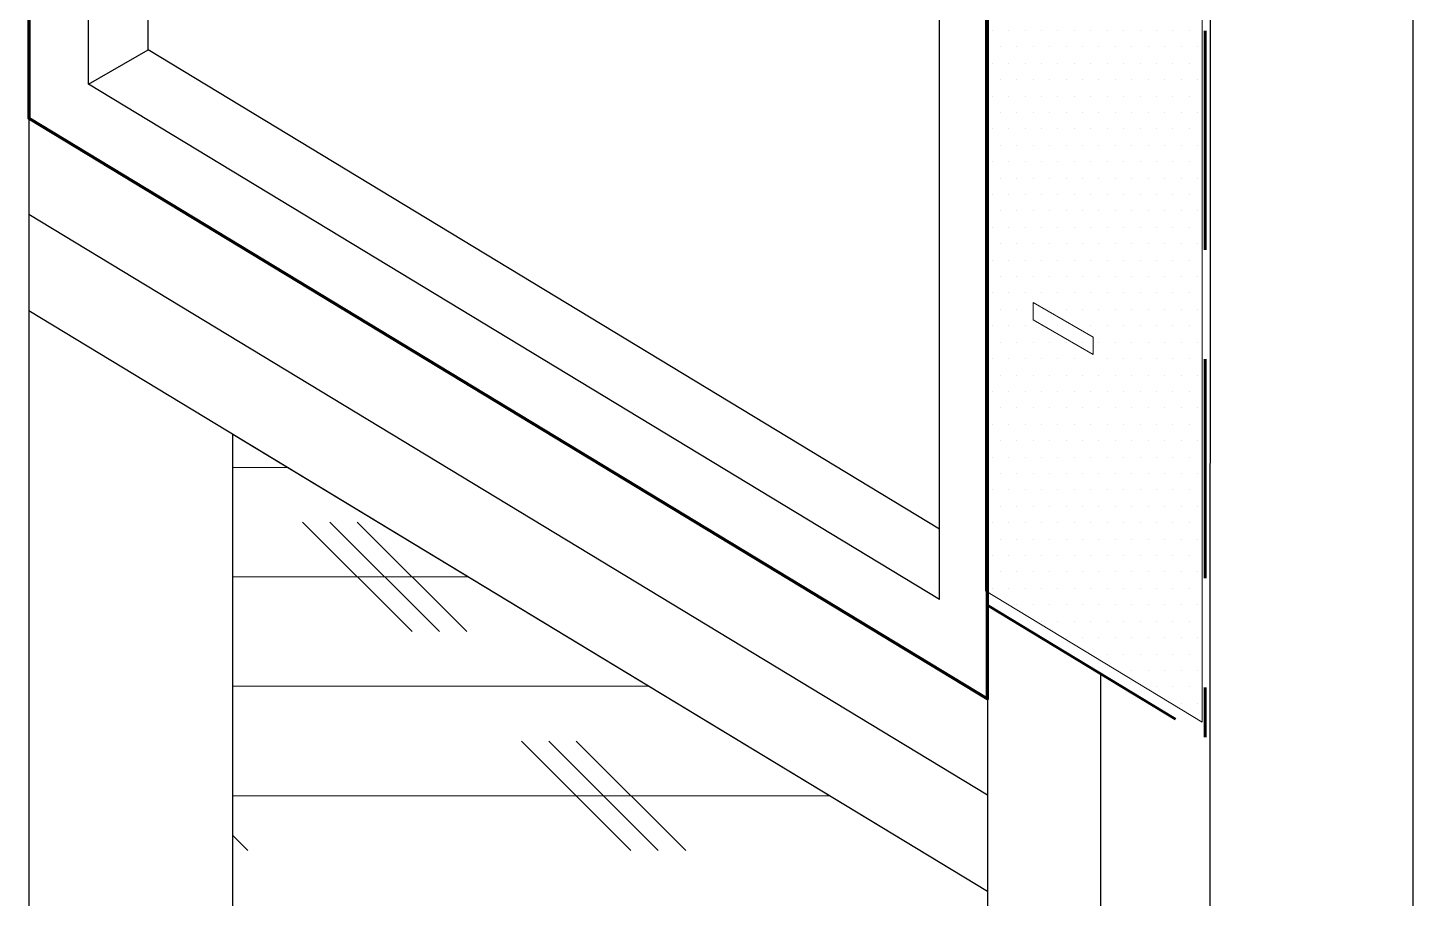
# Model space of a CAD drawing. Header units: inches. Extents: x -20.7 to 76.3, y -55.2 to 19.1.
# Drawn here: x 47.157 to 48.739, y -38.606 to -37.611 of the extents above; entities that cross this region are included whole.
import ezdxf

# ---------------------------------------------------------------- set-up
doc = ezdxf.new("R2010")
doc.units = ezdxf.units.IN
doc.header["$MEASUREMENT"] = 0
doc.linetypes.add('AI-Linetype-81', pattern=[0.375113, 0.250075, -0.125038])
doc.linetypes.add('AI-Linetype-82', pattern=[0.375113, 0.250075, -0.125038])
for name, color, linetype, lineweight in [('.ATI-HATCH', 7, 'Continuous', 0), ('G-ANNO-TTLB', 7, 'Continuous', 0), ('TYVEK', 7, 'Continuous', 0)]:
    doc.layers.add(name, color=color, linetype=linetype, lineweight=lineweight)

# ---------------------------------------------------------------- blocks, each defined once
blk = doc.blocks.new('Block_678')
at = {"layer": '.ATI-HATCH'}
blk.add_open_spline([(48.2528, -38.5977), (48.2528, -38.5977), (47.391, -38.0755), (47.391, -38.0755), (47.391, -38.0755), (47.391, -39.4621), (47.391, -39.4621), (47.391, -39.4621), (48.2528, -39.9563), (48.2528, -39.9563), (48.2528, -39.9563), (48.2528, -38.5977), (48.2528, -38.5977)], degree=3, knots=[0, 0, 0, 0, 1, 1, 1, 2, 2, 2, 3, 3, 3, 4, 4, 4, 4], dxfattribs=at)
at = {"layer": '.ATI-HATCH', "color": 8, "lineweight": 0, "true_color": 0x808080}
for points in [[(47.391, -38.1132), (47.391, -38.1132), (47.4532, -38.1132), (47.4532, -38.1132)], [(47.5955, -38.3007), (47.5955, -38.3007), (47.4705, -38.1757), (47.4705, -38.1757)], [(47.6268, -38.3007), (47.6268, -38.3007), (47.5017, -38.1757), (47.5017, -38.1757)], [(47.658, -38.3007), (47.658, -38.3007), (47.533, -38.1757), (47.533, -38.1757)], [(47.391, -38.2382), (47.391, -38.2382), (47.6596, -38.2382), (47.6596, -38.2382)], [(47.391, -38.3632), (47.391, -38.3632), (47.8659, -38.3632), (47.8659, -38.3632)], [(47.8456, -38.5508), (47.8456, -38.5508), (47.7205, -38.4258), (47.7205, -38.4258)], [(47.8768, -38.5508), (47.8768, -38.5508), (47.7518, -38.4258), (47.7518, -38.4258)], [(47.9081, -38.5508), (47.9081, -38.5508), (47.7831, -38.4258), (47.7831, -38.4258)], [(47.391, -38.4883), (47.391, -38.4883), (48.0722, -38.4883), (48.0722, -38.4883)], [(47.4079, -38.5508), (47.4079, -38.5508), (47.391, -38.5339), (47.391, -38.5339)]]:
    blk.add_open_spline(points, degree=3, dxfattribs=at)
blk = doc.blocks.new('Block_679')
at = {"layer": '.ATI-HATCH'}
blk.add_open_spline([(48.2505, -38.2543), (48.2505, -38.2543), (48.498, -38.4042), (48.498, -38.4042), (48.498, -38.4042), (48.498, -36.0969), (48.498, -36.0969), (48.498, -36.0969), (48.2505, -35.947), (48.2505, -35.947), (48.2505, -35.947), (48.2505, -38.2543), (48.2505, -38.2543)], degree=3, knots=[0, 0, 0, 0, 1, 1, 1, 2, 2, 2, 3, 3, 3, 4, 4, 4, 4], dxfattribs=at)
at = {"layer": '.ATI-HATCH', "color": 8, "lineweight": 0, "true_color": 0x808080}
for points in [[(48.2582, -37.6137), (48.2582, -37.6137), (48.2582, -37.6137), (48.2582, -37.6137)], [(48.2769, -37.6137), (48.2769, -37.6137), (48.2769, -37.6137), (48.2769, -37.6137)], [(48.2957, -37.6137), (48.2957, -37.6137), (48.2957, -37.6137), (48.2957, -37.6137)], [(48.3144, -37.6137), (48.3144, -37.6137), (48.3144, -37.6137), (48.3144, -37.6137)], [(48.3332, -37.6137), (48.3332, -37.6137), (48.3332, -37.6137), (48.3332, -37.6137)], [(48.3519, -37.6137), (48.3519, -37.6137), (48.3519, -37.6137), (48.3519, -37.6137)], [(48.3707, -37.6137), (48.3707, -37.6137), (48.3707, -37.6137), (48.3707, -37.6137)], [(48.3895, -37.6137), (48.3895, -37.6137), (48.3895, -37.6137), (48.3895, -37.6137)], [(48.4082, -37.6137), (48.4082, -37.6137), (48.4082, -37.6137), (48.4082, -37.6137)], [(48.427, -37.6137), (48.427, -37.6137), (48.427, -37.6137), (48.427, -37.6137)], [(48.4457, -37.6137), (48.4457, -37.6137), (48.4457, -37.6137), (48.4457, -37.6137)], [(48.4645, -37.6137), (48.4645, -37.6137), (48.4645, -37.6137), (48.4645, -37.6137)], [(48.4832, -37.6137), (48.4832, -37.6137), (48.4832, -37.6137), (48.4832, -37.6137)], [(48.2675, -37.6325), (48.2675, -37.6325), (48.2675, -37.6325), (48.2675, -37.6325)], [(48.2863, -37.6325), (48.2863, -37.6325), (48.2863, -37.6325), (48.2863, -37.6325)], [(48.3051, -37.6325), (48.3051, -37.6325), (48.3051, -37.6325), (48.3051, -37.6325)], [(48.3238, -37.6325), (48.3238, -37.6325), (48.3238, -37.6325), (48.3238, -37.6325)], [(48.3426, -37.6325), (48.3426, -37.6325), (48.3426, -37.6325), (48.3426, -37.6325)], [(48.3613, -37.6325), (48.3613, -37.6325), (48.3613, -37.6325), (48.3613, -37.6325)], [(48.3801, -37.6325), (48.3801, -37.6325), (48.3801, -37.6325), (48.3801, -37.6325)], [(48.3988, -37.6325), (48.3988, -37.6325), (48.3988, -37.6325), (48.3988, -37.6325)], [(48.4176, -37.6325), (48.4176, -37.6325), (48.4176, -37.6325), (48.4176, -37.6325)], [(48.4363, -37.6325), (48.4363, -37.6325), (48.4363, -37.6325), (48.4363, -37.6325)], [(48.4551, -37.6325), (48.4551, -37.6325), (48.4551, -37.6325), (48.4551, -37.6325)], [(48.4739, -37.6325), (48.4739, -37.6325), (48.4739, -37.6325), (48.4739, -37.6325)], [(48.4926, -37.6325), (48.4926, -37.6325), (48.4926, -37.6325), (48.4926, -37.6325)], [(48.2582, -37.6512), (48.2582, -37.6512), (48.2582, -37.6512), (48.2582, -37.6512)], [(48.2769, -37.6512), (48.2769, -37.6512), (48.2769, -37.6512), (48.2769, -37.6512)], [(48.2957, -37.6512), (48.2957, -37.6512), (48.2957, -37.6512), (48.2957, -37.6512)], [(48.3144, -37.6512), (48.3144, -37.6512), (48.3144, -37.6512), (48.3144, -37.6512)], [(48.3332, -37.6512), (48.3332, -37.6512), (48.3332, -37.6512), (48.3332, -37.6512)], [(48.3519, -37.6512), (48.3519, -37.6512), (48.3519, -37.6512), (48.3519, -37.6512)], [(48.3707, -37.6512), (48.3707, -37.6512), (48.3707, -37.6512), (48.3707, -37.6512)], [(48.3895, -37.6512), (48.3895, -37.6512), (48.3895, -37.6512), (48.3895, -37.6512)], [(48.4082, -37.6512), (48.4082, -37.6512), (48.4082, -37.6512), (48.4082, -37.6512)], [(48.427, -37.6512), (48.427, -37.6512), (48.427, -37.6512), (48.427, -37.6512)], [(48.4457, -37.6512), (48.4457, -37.6512), (48.4457, -37.6512), (48.4457, -37.6512)], [(48.4645, -37.6512), (48.4645, -37.6512), (48.4645, -37.6512), (48.4645, -37.6512)], [(48.4832, -37.6512), (48.4832, -37.6512), (48.4832, -37.6512), (48.4832, -37.6512)], [(48.2675, -37.67), (48.2675, -37.67), (48.2675, -37.67), (48.2675, -37.67)], [(48.2863, -37.67), (48.2863, -37.67), (48.2863, -37.67), (48.2863, -37.67)], [(48.3051, -37.67), (48.3051, -37.67), (48.3051, -37.67), (48.3051, -37.67)], [(48.3238, -37.67), (48.3238, -37.67), (48.3238, -37.67), (48.3238, -37.67)], [(48.3426, -37.67), (48.3426, -37.67), (48.3426, -37.67), (48.3426, -37.67)], [(48.3613, -37.67), (48.3613, -37.67), (48.3613, -37.67), (48.3613, -37.67)], [(48.3801, -37.67), (48.3801, -37.67), (48.3801, -37.67), (48.3801, -37.67)], [(48.3988, -37.67), (48.3988, -37.67), (48.3988, -37.67), (48.3988, -37.67)], [(48.4176, -37.67), (48.4176, -37.67), (48.4176, -37.67), (48.4176, -37.67)], [(48.4363, -37.67), (48.4363, -37.67), (48.4363, -37.67), (48.4363, -37.67)], [(48.4551, -37.67), (48.4551, -37.67), (48.4551, -37.67), (48.4551, -37.67)], [(48.4739, -37.67), (48.4739, -37.67), (48.4739, -37.67), (48.4739, -37.67)], [(48.4926, -37.67), (48.4926, -37.67), (48.4926, -37.67), (48.4926, -37.67)], [(48.2582, -37.6887), (48.2582, -37.6887), (48.2582, -37.6887), (48.2582, -37.6887)], [(48.2769, -37.6887), (48.2769, -37.6887), (48.2769, -37.6887), (48.2769, -37.6887)], [(48.2957, -37.6887), (48.2957, -37.6887), (48.2957, -37.6887), (48.2957, -37.6887)], [(48.3144, -37.6887), (48.3144, -37.6887), (48.3144, -37.6887), (48.3144, -37.6887)], [(48.3332, -37.6887), (48.3332, -37.6887), (48.3332, -37.6887), (48.3332, -37.6887)], [(48.3519, -37.6887), (48.3519, -37.6887), (48.3519, -37.6887), (48.3519, -37.6887)], [(48.3707, -37.6887), (48.3707, -37.6887), (48.3707, -37.6887), (48.3707, -37.6887)], [(48.3895, -37.6887), (48.3895, -37.6887), (48.3895, -37.6887), (48.3895, -37.6887)], [(48.4082, -37.6887), (48.4082, -37.6887), (48.4082, -37.6887), (48.4082, -37.6887)], [(48.427, -37.6887), (48.427, -37.6887), (48.427, -37.6887), (48.427, -37.6887)], [(48.4457, -37.6887), (48.4457, -37.6887), (48.4457, -37.6887), (48.4457, -37.6887)], [(48.4645, -37.6887), (48.4645, -37.6887), (48.4645, -37.6887), (48.4645, -37.6887)], [(48.4832, -37.6887), (48.4832, -37.6887), (48.4832, -37.6887), (48.4832, -37.6887)], [(48.2675, -37.7075), (48.2675, -37.7075), (48.2675, -37.7075), (48.2675, -37.7075)], [(48.2863, -37.7075), (48.2863, -37.7075), (48.2863, -37.7075), (48.2863, -37.7075)], [(48.3051, -37.7075), (48.3051, -37.7075), (48.3051, -37.7075), (48.3051, -37.7075)], [(48.3238, -37.7075), (48.3238, -37.7075), (48.3238, -37.7075), (48.3238, -37.7075)], [(48.3426, -37.7075), (48.3426, -37.7075), (48.3426, -37.7075), (48.3426, -37.7075)], [(48.3613, -37.7075), (48.3613, -37.7075), (48.3613, -37.7075), (48.3613, -37.7075)], [(48.3801, -37.7075), (48.3801, -37.7075), (48.3801, -37.7075), (48.3801, -37.7075)], [(48.3988, -37.7075), (48.3988, -37.7075), (48.3988, -37.7075), (48.3988, -37.7075)], [(48.4176, -37.7075), (48.4176, -37.7075), (48.4176, -37.7075), (48.4176, -37.7075)], [(48.4363, -37.7075), (48.4363, -37.7075), (48.4363, -37.7075), (48.4363, -37.7075)], [(48.4551, -37.7075), (48.4551, -37.7075), (48.4551, -37.7075), (48.4551, -37.7075)], [(48.4739, -37.7075), (48.4739, -37.7075), (48.4739, -37.7075), (48.4739, -37.7075)], [(48.4926, -37.7075), (48.4926, -37.7075), (48.4926, -37.7075), (48.4926, -37.7075)], [(48.2582, -37.7262), (48.2582, -37.7262), (48.2582, -37.7262), (48.2582, -37.7262)], [(48.2769, -37.7262), (48.2769, -37.7262), (48.2769, -37.7262), (48.2769, -37.7262)], [(48.2957, -37.7262), (48.2957, -37.7262), (48.2957, -37.7262), (48.2957, -37.7262)], [(48.3144, -37.7262), (48.3144, -37.7262), (48.3144, -37.7262), (48.3144, -37.7262)], [(48.3332, -37.7262), (48.3332, -37.7262), (48.3332, -37.7262), (48.3332, -37.7262)], [(48.3519, -37.7262), (48.3519, -37.7262), (48.3519, -37.7262), (48.3519, -37.7262)], [(48.3707, -37.7262), (48.3707, -37.7262), (48.3707, -37.7262), (48.3707, -37.7262)], [(48.3895, -37.7262), (48.3895, -37.7262), (48.3895, -37.7262), (48.3895, -37.7262)], [(48.4082, -37.7262), (48.4082, -37.7262), (48.4082, -37.7262), (48.4082, -37.7262)], [(48.427, -37.7262), (48.427, -37.7262), (48.427, -37.7262), (48.427, -37.7262)], [(48.4457, -37.7262), (48.4457, -37.7262), (48.4457, -37.7262), (48.4457, -37.7262)], [(48.4645, -37.7262), (48.4645, -37.7262), (48.4645, -37.7262), (48.4645, -37.7262)], [(48.4832, -37.7262), (48.4832, -37.7262), (48.4832, -37.7262), (48.4832, -37.7262)], [(48.2675, -37.745), (48.2675, -37.745), (48.2675, -37.745), (48.2675, -37.745)], [(48.2863, -37.745), (48.2863, -37.745), (48.2863, -37.745), (48.2863, -37.745)], [(48.3051, -37.745), (48.3051, -37.745), (48.3051, -37.745), (48.3051, -37.745)], [(48.3238, -37.745), (48.3238, -37.745), (48.3238, -37.745), (48.3238, -37.745)], [(48.3426, -37.745), (48.3426, -37.745), (48.3426, -37.745), (48.3426, -37.745)], [(48.3613, -37.745), (48.3613, -37.745), (48.3613, -37.745), (48.3613, -37.745)], [(48.3801, -37.745), (48.3801, -37.745), (48.3801, -37.745), (48.3801, -37.745)], [(48.3988, -37.745), (48.3988, -37.745), (48.3988, -37.745), (48.3988, -37.745)], [(48.4176, -37.745), (48.4176, -37.745), (48.4176, -37.745), (48.4176, -37.745)], [(48.4363, -37.745), (48.4363, -37.745), (48.4363, -37.745), (48.4363, -37.745)], [(48.4551, -37.745), (48.4551, -37.745), (48.4551, -37.745), (48.4551, -37.745)], [(48.4739, -37.745), (48.4739, -37.745), (48.4739, -37.745), (48.4739, -37.745)], [(48.4926, -37.745), (48.4926, -37.745), (48.4926, -37.745), (48.4926, -37.745)], [(48.2582, -37.7638), (48.2582, -37.7638), (48.2582, -37.7638), (48.2582, -37.7638)], [(48.2769, -37.7638), (48.2769, -37.7638), (48.2769, -37.7638), (48.2769, -37.7638)], [(48.2957, -37.7638), (48.2957, -37.7638), (48.2957, -37.7638), (48.2957, -37.7638)], [(48.3144, -37.7638), (48.3144, -37.7638), (48.3144, -37.7638), (48.3144, -37.7638)], [(48.3332, -37.7638), (48.3332, -37.7638), (48.3332, -37.7638), (48.3332, -37.7638)], [(48.3519, -37.7638), (48.3519, -37.7638), (48.3519, -37.7638), (48.3519, -37.7638)], [(48.3707, -37.7638), (48.3707, -37.7638), (48.3707, -37.7638), (48.3707, -37.7638)], [(48.3895, -37.7638), (48.3895, -37.7638), (48.3895, -37.7638), (48.3895, -37.7638)], [(48.4082, -37.7638), (48.4082, -37.7638), (48.4082, -37.7638), (48.4082, -37.7638)], [(48.427, -37.7638), (48.427, -37.7638), (48.427, -37.7638), (48.427, -37.7638)], [(48.4457, -37.7638), (48.4457, -37.7638), (48.4457, -37.7638), (48.4457, -37.7638)], [(48.4645, -37.7638), (48.4645, -37.7638), (48.4645, -37.7638), (48.4645, -37.7638)], [(48.4832, -37.7638), (48.4832, -37.7638), (48.4832, -37.7638), (48.4832, -37.7638)], [(48.2675, -37.7825), (48.2675, -37.7825), (48.2675, -37.7825), (48.2675, -37.7825)], [(48.2863, -37.7825), (48.2863, -37.7825), (48.2863, -37.7825), (48.2863, -37.7825)], [(48.3051, -37.7825), (48.3051, -37.7825), (48.3051, -37.7825), (48.3051, -37.7825)], [(48.3238, -37.7825), (48.3238, -37.7825), (48.3238, -37.7825), (48.3238, -37.7825)], [(48.3426, -37.7825), (48.3426, -37.7825), (48.3426, -37.7825), (48.3426, -37.7825)], [(48.3613, -37.7825), (48.3613, -37.7825), (48.3613, -37.7825), (48.3613, -37.7825)], [(48.3801, -37.7825), (48.3801, -37.7825), (48.3801, -37.7825), (48.3801, -37.7825)], [(48.3988, -37.7825), (48.3988, -37.7825), (48.3988, -37.7825), (48.3988, -37.7825)], [(48.4176, -37.7825), (48.4176, -37.7825), (48.4176, -37.7825), (48.4176, -37.7825)], [(48.4363, -37.7825), (48.4363, -37.7825), (48.4363, -37.7825), (48.4363, -37.7825)], [(48.4551, -37.7825), (48.4551, -37.7825), (48.4551, -37.7825), (48.4551, -37.7825)], [(48.4739, -37.7825), (48.4739, -37.7825), (48.4739, -37.7825), (48.4739, -37.7825)], [(48.4926, -37.7825), (48.4926, -37.7825), (48.4926, -37.7825), (48.4926, -37.7825)], [(48.2582, -37.8013), (48.2582, -37.8013), (48.2582, -37.8013), (48.2582, -37.8013)], [(48.2769, -37.8013), (48.2769, -37.8013), (48.2769, -37.8013), (48.2769, -37.8013)], [(48.2957, -37.8013), (48.2957, -37.8013), (48.2957, -37.8013), (48.2957, -37.8013)], [(48.3144, -37.8013), (48.3144, -37.8013), (48.3144, -37.8013), (48.3144, -37.8013)], [(48.3332, -37.8013), (48.3332, -37.8013), (48.3332, -37.8013), (48.3332, -37.8013)], [(48.3519, -37.8013), (48.3519, -37.8013), (48.3519, -37.8013), (48.3519, -37.8013)], [(48.3707, -37.8013), (48.3707, -37.8013), (48.3707, -37.8013), (48.3707, -37.8013)], [(48.3895, -37.8013), (48.3895, -37.8013), (48.3895, -37.8013), (48.3895, -37.8013)], [(48.4082, -37.8013), (48.4082, -37.8013), (48.4082, -37.8013), (48.4082, -37.8013)], [(48.427, -37.8013), (48.427, -37.8013), (48.427, -37.8013), (48.427, -37.8013)], [(48.4457, -37.8013), (48.4457, -37.8013), (48.4457, -37.8013), (48.4457, -37.8013)], [(48.4645, -37.8013), (48.4645, -37.8013), (48.4645, -37.8013), (48.4645, -37.8013)], [(48.4832, -37.8013), (48.4832, -37.8013), (48.4832, -37.8013), (48.4832, -37.8013)], [(48.2675, -37.82), (48.2675, -37.82), (48.2675, -37.82), (48.2675, -37.82)], [(48.2863, -37.82), (48.2863, -37.82), (48.2863, -37.82), (48.2863, -37.82)], [(48.3051, -37.82), (48.3051, -37.82), (48.3051, -37.82), (48.3051, -37.82)], [(48.3238, -37.82), (48.3238, -37.82), (48.3238, -37.82), (48.3238, -37.82)], [(48.3426, -37.82), (48.3426, -37.82), (48.3426, -37.82), (48.3426, -37.82)], [(48.3613, -37.82), (48.3613, -37.82), (48.3613, -37.82), (48.3613, -37.82)], [(48.3801, -37.82), (48.3801, -37.82), (48.3801, -37.82), (48.3801, -37.82)], [(48.3988, -37.82), (48.3988, -37.82), (48.3988, -37.82), (48.3988, -37.82)], [(48.4176, -37.82), (48.4176, -37.82), (48.4176, -37.82), (48.4176, -37.82)], [(48.4363, -37.82), (48.4363, -37.82), (48.4363, -37.82), (48.4363, -37.82)], [(48.4551, -37.82), (48.4551, -37.82), (48.4551, -37.82), (48.4551, -37.82)], [(48.4739, -37.82), (48.4739, -37.82), (48.4739, -37.82), (48.4739, -37.82)], [(48.4926, -37.82), (48.4926, -37.82), (48.4926, -37.82), (48.4926, -37.82)], [(48.2582, -37.8388), (48.2582, -37.8388), (48.2582, -37.8388), (48.2582, -37.8388)], [(48.2769, -37.8388), (48.2769, -37.8388), (48.2769, -37.8388), (48.2769, -37.8388)], [(48.2957, -37.8388), (48.2957, -37.8388), (48.2957, -37.8388), (48.2957, -37.8388)], [(48.3144, -37.8388), (48.3144, -37.8388), (48.3144, -37.8388), (48.3144, -37.8388)], [(48.3332, -37.8388), (48.3332, -37.8388), (48.3332, -37.8388), (48.3332, -37.8388)], [(48.3519, -37.8388), (48.3519, -37.8388), (48.3519, -37.8388), (48.3519, -37.8388)], [(48.3707, -37.8388), (48.3707, -37.8388), (48.3707, -37.8388), (48.3707, -37.8388)], [(48.3895, -37.8388), (48.3895, -37.8388), (48.3895, -37.8388), (48.3895, -37.8388)], [(48.4082, -37.8388), (48.4082, -37.8388), (48.4082, -37.8388), (48.4082, -37.8388)], [(48.427, -37.8388), (48.427, -37.8388), (48.427, -37.8388), (48.427, -37.8388)], [(48.4457, -37.8388), (48.4457, -37.8388), (48.4457, -37.8388), (48.4457, -37.8388)], [(48.4645, -37.8388), (48.4645, -37.8388), (48.4645, -37.8388), (48.4645, -37.8388)], [(48.4832, -37.8388), (48.4832, -37.8388), (48.4832, -37.8388), (48.4832, -37.8388)], [(48.2675, -37.8575), (48.2675, -37.8575), (48.2675, -37.8575), (48.2675, -37.8575)], [(48.2863, -37.8575), (48.2863, -37.8575), (48.2863, -37.8575), (48.2863, -37.8575)], [(48.3051, -37.8575), (48.3051, -37.8575), (48.3051, -37.8575), (48.3051, -37.8575)], [(48.3238, -37.8575), (48.3238, -37.8575), (48.3238, -37.8575), (48.3238, -37.8575)], [(48.3426, -37.8575), (48.3426, -37.8575), (48.3426, -37.8575), (48.3426, -37.8575)], [(48.3613, -37.8575), (48.3613, -37.8575), (48.3613, -37.8575), (48.3613, -37.8575)], [(48.3801, -37.8575), (48.3801, -37.8575), (48.3801, -37.8575), (48.3801, -37.8575)], [(48.3988, -37.8575), (48.3988, -37.8575), (48.3988, -37.8575), (48.3988, -37.8575)], [(48.4176, -37.8575), (48.4176, -37.8575), (48.4176, -37.8575), (48.4176, -37.8575)], [(48.4363, -37.8575), (48.4363, -37.8575), (48.4363, -37.8575), (48.4363, -37.8575)], [(48.4551, -37.8575), (48.4551, -37.8575), (48.4551, -37.8575), (48.4551, -37.8575)], [(48.4739, -37.8575), (48.4739, -37.8575), (48.4739, -37.8575), (48.4739, -37.8575)], [(48.4926, -37.8575), (48.4926, -37.8575), (48.4926, -37.8575), (48.4926, -37.8575)], [(48.2582, -37.8763), (48.2582, -37.8763), (48.2582, -37.8763), (48.2582, -37.8763)], [(48.2769, -37.8763), (48.2769, -37.8763), (48.2769, -37.8763), (48.2769, -37.8763)], [(48.2957, -37.8763), (48.2957, -37.8763), (48.2957, -37.8763), (48.2957, -37.8763)], [(48.3144, -37.8763), (48.3144, -37.8763), (48.3144, -37.8763), (48.3144, -37.8763)], [(48.3332, -37.8763), (48.3332, -37.8763), (48.3332, -37.8763), (48.3332, -37.8763)], [(48.3519, -37.8763), (48.3519, -37.8763), (48.3519, -37.8763), (48.3519, -37.8763)], [(48.3707, -37.8763), (48.3707, -37.8763), (48.3707, -37.8763), (48.3707, -37.8763)], [(48.3895, -37.8763), (48.3895, -37.8763), (48.3895, -37.8763), (48.3895, -37.8763)], [(48.4082, -37.8763), (48.4082, -37.8763), (48.4082, -37.8763), (48.4082, -37.8763)], [(48.427, -37.8763), (48.427, -37.8763), (48.427, -37.8763), (48.427, -37.8763)], [(48.4457, -37.8763), (48.4457, -37.8763), (48.4457, -37.8763), (48.4457, -37.8763)], [(48.4645, -37.8763), (48.4645, -37.8763), (48.4645, -37.8763), (48.4645, -37.8763)], [(48.4832, -37.8763), (48.4832, -37.8763), (48.4832, -37.8763), (48.4832, -37.8763)], [(48.2675, -37.895), (48.2675, -37.895), (48.2675, -37.895), (48.2675, -37.895)], [(48.2863, -37.895), (48.2863, -37.895), (48.2863, -37.895), (48.2863, -37.895)], [(48.3051, -37.895), (48.3051, -37.895), (48.3051, -37.895), (48.3051, -37.895)], [(48.3238, -37.895), (48.3238, -37.895), (48.3238, -37.895), (48.3238, -37.895)], [(48.3426, -37.895), (48.3426, -37.895), (48.3426, -37.895), (48.3426, -37.895)], [(48.3613, -37.895), (48.3613, -37.895), (48.3613, -37.895), (48.3613, -37.895)], [(48.3801, -37.895), (48.3801, -37.895), (48.3801, -37.895), (48.3801, -37.895)], [(48.3988, -37.895), (48.3988, -37.895), (48.3988, -37.895), (48.3988, -37.895)], [(48.4176, -37.895), (48.4176, -37.895), (48.4176, -37.895), (48.4176, -37.895)], [(48.4363, -37.895), (48.4363, -37.895), (48.4363, -37.895), (48.4363, -37.895)], [(48.4551, -37.895), (48.4551, -37.895), (48.4551, -37.895), (48.4551, -37.895)], [(48.4739, -37.895), (48.4739, -37.895), (48.4739, -37.895), (48.4739, -37.895)], [(48.4926, -37.895), (48.4926, -37.895), (48.4926, -37.895), (48.4926, -37.895)], [(48.2582, -37.9138), (48.2582, -37.9138), (48.2582, -37.9138), (48.2582, -37.9138)], [(48.2769, -37.9138), (48.2769, -37.9138), (48.2769, -37.9138), (48.2769, -37.9138)], [(48.2957, -37.9138), (48.2957, -37.9138), (48.2957, -37.9138), (48.2957, -37.9138)], [(48.3144, -37.9138), (48.3144, -37.9138), (48.3144, -37.9138), (48.3144, -37.9138)], [(48.3332, -37.9138), (48.3332, -37.9138), (48.3332, -37.9138), (48.3332, -37.9138)], [(48.3519, -37.9138), (48.3519, -37.9138), (48.3519, -37.9138), (48.3519, -37.9138)], [(48.3707, -37.9138), (48.3707, -37.9138), (48.3707, -37.9138), (48.3707, -37.9138)], [(48.3895, -37.9138), (48.3895, -37.9138), (48.3895, -37.9138), (48.3895, -37.9138)], [(48.4082, -37.9138), (48.4082, -37.9138), (48.4082, -37.9138), (48.4082, -37.9138)], [(48.427, -37.9138), (48.427, -37.9138), (48.427, -37.9138), (48.427, -37.9138)], [(48.4457, -37.9138), (48.4457, -37.9138), (48.4457, -37.9138), (48.4457, -37.9138)], [(48.4645, -37.9138), (48.4645, -37.9138), (48.4645, -37.9138), (48.4645, -37.9138)], [(48.4832, -37.9138), (48.4832, -37.9138), (48.4832, -37.9138), (48.4832, -37.9138)], [(48.2675, -37.9326), (48.2675, -37.9326), (48.2675, -37.9326), (48.2675, -37.9326)], [(48.2863, -37.9326), (48.2863, -37.9326), (48.2863, -37.9326), (48.2863, -37.9326)], [(48.3051, -37.9326), (48.3051, -37.9326), (48.3051, -37.9326), (48.3051, -37.9326)], [(48.3238, -37.9326), (48.3238, -37.9326), (48.3238, -37.9326), (48.3238, -37.9326)], [(48.3426, -37.9326), (48.3426, -37.9326), (48.3426, -37.9326), (48.3426, -37.9326)], [(48.3613, -37.9326), (48.3613, -37.9326), (48.3613, -37.9326), (48.3613, -37.9326)], [(48.3801, -37.9326), (48.3801, -37.9326), (48.3801, -37.9326), (48.3801, -37.9326)], [(48.3988, -37.9326), (48.3988, -37.9326), (48.3988, -37.9326), (48.3988, -37.9326)], [(48.4176, -37.9326), (48.4176, -37.9326), (48.4176, -37.9326), (48.4176, -37.9326)], [(48.4363, -37.9326), (48.4363, -37.9326), (48.4363, -37.9326), (48.4363, -37.9326)], [(48.4551, -37.9326), (48.4551, -37.9326), (48.4551, -37.9326), (48.4551, -37.9326)], [(48.4739, -37.9326), (48.4739, -37.9326), (48.4739, -37.9326), (48.4739, -37.9326)], [(48.4926, -37.9326), (48.4926, -37.9326), (48.4926, -37.9326), (48.4926, -37.9326)], [(48.2582, -37.9513), (48.2582, -37.9513), (48.2582, -37.9513), (48.2582, -37.9513)], [(48.2769, -37.9513), (48.2769, -37.9513), (48.2769, -37.9513), (48.2769, -37.9513)], [(48.2957, -37.9513), (48.2957, -37.9513), (48.2957, -37.9513), (48.2957, -37.9513)], [(48.3144, -37.9513), (48.3144, -37.9513), (48.3144, -37.9513), (48.3144, -37.9513)], [(48.3332, -37.9513), (48.3332, -37.9513), (48.3332, -37.9513), (48.3332, -37.9513)], [(48.3519, -37.9513), (48.3519, -37.9513), (48.3519, -37.9513), (48.3519, -37.9513)], [(48.3707, -37.9513), (48.3707, -37.9513), (48.3707, -37.9513), (48.3707, -37.9513)], [(48.3895, -37.9513), (48.3895, -37.9513), (48.3895, -37.9513), (48.3895, -37.9513)], [(48.4082, -37.9513), (48.4082, -37.9513), (48.4082, -37.9513), (48.4082, -37.9513)], [(48.427, -37.9513), (48.427, -37.9513), (48.427, -37.9513), (48.427, -37.9513)], [(48.4457, -37.9513), (48.4457, -37.9513), (48.4457, -37.9513), (48.4457, -37.9513)], [(48.4645, -37.9513), (48.4645, -37.9513), (48.4645, -37.9513), (48.4645, -37.9513)], [(48.4832, -37.9513), (48.4832, -37.9513), (48.4832, -37.9513), (48.4832, -37.9513)], [(48.2675, -37.9701), (48.2675, -37.9701), (48.2675, -37.9701), (48.2675, -37.9701)], [(48.2863, -37.9701), (48.2863, -37.9701), (48.2863, -37.9701), (48.2863, -37.9701)], [(48.3051, -37.9701), (48.3051, -37.9701), (48.3051, -37.9701), (48.3051, -37.9701)], [(48.3238, -37.9701), (48.3238, -37.9701), (48.3238, -37.9701), (48.3238, -37.9701)], [(48.3426, -37.9701), (48.3426, -37.9701), (48.3426, -37.9701), (48.3426, -37.9701)], [(48.3613, -37.9701), (48.3613, -37.9701), (48.3613, -37.9701), (48.3613, -37.9701)], [(48.3801, -37.9701), (48.3801, -37.9701), (48.3801, -37.9701), (48.3801, -37.9701)], [(48.3988, -37.9701), (48.3988, -37.9701), (48.3988, -37.9701), (48.3988, -37.9701)], [(48.4176, -37.9701), (48.4176, -37.9701), (48.4176, -37.9701), (48.4176, -37.9701)], [(48.4363, -37.9701), (48.4363, -37.9701), (48.4363, -37.9701), (48.4363, -37.9701)], [(48.4551, -37.9701), (48.4551, -37.9701), (48.4551, -37.9701), (48.4551, -37.9701)], [(48.4739, -37.9701), (48.4739, -37.9701), (48.4739, -37.9701), (48.4739, -37.9701)], [(48.4926, -37.9701), (48.4926, -37.9701), (48.4926, -37.9701), (48.4926, -37.9701)], [(48.2582, -37.9888), (48.2582, -37.9888), (48.2582, -37.9888), (48.2582, -37.9888)], [(48.2769, -37.9888), (48.2769, -37.9888), (48.2769, -37.9888), (48.2769, -37.9888)], [(48.2957, -37.9888), (48.2957, -37.9888), (48.2957, -37.9888), (48.2957, -37.9888)], [(48.3144, -37.9888), (48.3144, -37.9888), (48.3144, -37.9888), (48.3144, -37.9888)], [(48.3332, -37.9888), (48.3332, -37.9888), (48.3332, -37.9888), (48.3332, -37.9888)], [(48.3519, -37.9888), (48.3519, -37.9888), (48.3519, -37.9888), (48.3519, -37.9888)], [(48.3707, -37.9888), (48.3707, -37.9888), (48.3707, -37.9888), (48.3707, -37.9888)], [(48.3895, -37.9888), (48.3895, -37.9888), (48.3895, -37.9888), (48.3895, -37.9888)], [(48.4082, -37.9888), (48.4082, -37.9888), (48.4082, -37.9888), (48.4082, -37.9888)], [(48.427, -37.9888), (48.427, -37.9888), (48.427, -37.9888), (48.427, -37.9888)], [(48.4457, -37.9888), (48.4457, -37.9888), (48.4457, -37.9888), (48.4457, -37.9888)], [(48.4645, -37.9888), (48.4645, -37.9888), (48.4645, -37.9888), (48.4645, -37.9888)], [(48.4832, -37.9888), (48.4832, -37.9888), (48.4832, -37.9888), (48.4832, -37.9888)], [(48.2675, -38.0076), (48.2675, -38.0076), (48.2675, -38.0076), (48.2675, -38.0076)], [(48.2863, -38.0076), (48.2863, -38.0076), (48.2863, -38.0076), (48.2863, -38.0076)], [(48.3051, -38.0076), (48.3051, -38.0076), (48.3051, -38.0076), (48.3051, -38.0076)], [(48.3238, -38.0076), (48.3238, -38.0076), (48.3238, -38.0076), (48.3238, -38.0076)], [(48.3426, -38.0076), (48.3426, -38.0076), (48.3426, -38.0076), (48.3426, -38.0076)], [(48.3613, -38.0076), (48.3613, -38.0076), (48.3613, -38.0076), (48.3613, -38.0076)], [(48.3801, -38.0076), (48.3801, -38.0076), (48.3801, -38.0076), (48.3801, -38.0076)], [(48.3988, -38.0076), (48.3988, -38.0076), (48.3988, -38.0076), (48.3988, -38.0076)], [(48.4176, -38.0076), (48.4176, -38.0076), (48.4176, -38.0076), (48.4176, -38.0076)], [(48.4363, -38.0076), (48.4363, -38.0076), (48.4363, -38.0076), (48.4363, -38.0076)], [(48.4551, -38.0076), (48.4551, -38.0076), (48.4551, -38.0076), (48.4551, -38.0076)], [(48.4739, -38.0076), (48.4739, -38.0076), (48.4739, -38.0076), (48.4739, -38.0076)], [(48.4926, -38.0076), (48.4926, -38.0076), (48.4926, -38.0076), (48.4926, -38.0076)], [(48.2582, -38.0263), (48.2582, -38.0263), (48.2582, -38.0263), (48.2582, -38.0263)], [(48.2769, -38.0263), (48.2769, -38.0263), (48.2769, -38.0263), (48.2769, -38.0263)], [(48.2957, -38.0263), (48.2957, -38.0263), (48.2957, -38.0263), (48.2957, -38.0263)], [(48.3144, -38.0263), (48.3144, -38.0263), (48.3144, -38.0263), (48.3144, -38.0263)], [(48.3332, -38.0263), (48.3332, -38.0263), (48.3332, -38.0263), (48.3332, -38.0263)], [(48.3519, -38.0263), (48.3519, -38.0263), (48.3519, -38.0263), (48.3519, -38.0263)], [(48.3707, -38.0263), (48.3707, -38.0263), (48.3707, -38.0263), (48.3707, -38.0263)], [(48.3895, -38.0263), (48.3895, -38.0263), (48.3895, -38.0263), (48.3895, -38.0263)], [(48.4082, -38.0263), (48.4082, -38.0263), (48.4082, -38.0263), (48.4082, -38.0263)], [(48.427, -38.0263), (48.427, -38.0263), (48.427, -38.0263), (48.427, -38.0263)], [(48.4457, -38.0263), (48.4457, -38.0263), (48.4457, -38.0263), (48.4457, -38.0263)], [(48.4645, -38.0263), (48.4645, -38.0263), (48.4645, -38.0263), (48.4645, -38.0263)], [(48.4832, -38.0263), (48.4832, -38.0263), (48.4832, -38.0263), (48.4832, -38.0263)], [(48.2675, -38.0451), (48.2675, -38.0451), (48.2675, -38.0451), (48.2675, -38.0451)], [(48.2863, -38.0451), (48.2863, -38.0451), (48.2863, -38.0451), (48.2863, -38.0451)], [(48.3051, -38.0451), (48.3051, -38.0451), (48.3051, -38.0451), (48.3051, -38.0451)], [(48.3238, -38.0451), (48.3238, -38.0451), (48.3238, -38.0451), (48.3238, -38.0451)], [(48.3426, -38.0451), (48.3426, -38.0451), (48.3426, -38.0451), (48.3426, -38.0451)], [(48.3613, -38.0451), (48.3613, -38.0451), (48.3613, -38.0451), (48.3613, -38.0451)], [(48.3801, -38.0451), (48.3801, -38.0451), (48.3801, -38.0451), (48.3801, -38.0451)], [(48.3988, -38.0451), (48.3988, -38.0451), (48.3988, -38.0451), (48.3988, -38.0451)], [(48.4176, -38.0451), (48.4176, -38.0451), (48.4176, -38.0451), (48.4176, -38.0451)], [(48.4363, -38.0451), (48.4363, -38.0451), (48.4363, -38.0451), (48.4363, -38.0451)], [(48.4551, -38.0451), (48.4551, -38.0451), (48.4551, -38.0451), (48.4551, -38.0451)], [(48.4739, -38.0451), (48.4739, -38.0451), (48.4739, -38.0451), (48.4739, -38.0451)], [(48.4926, -38.0451), (48.4926, -38.0451), (48.4926, -38.0451), (48.4926, -38.0451)], [(48.2582, -38.0638), (48.2582, -38.0638), (48.2582, -38.0638), (48.2582, -38.0638)], [(48.2769, -38.0638), (48.2769, -38.0638), (48.2769, -38.0638), (48.2769, -38.0638)], [(48.2957, -38.0638), (48.2957, -38.0638), (48.2957, -38.0638), (48.2957, -38.0638)], [(48.3144, -38.0638), (48.3144, -38.0638), (48.3144, -38.0638), (48.3144, -38.0638)], [(48.3332, -38.0638), (48.3332, -38.0638), (48.3332, -38.0638), (48.3332, -38.0638)], [(48.3519, -38.0638), (48.3519, -38.0638), (48.3519, -38.0638), (48.3519, -38.0638)], [(48.3707, -38.0638), (48.3707, -38.0638), (48.3707, -38.0638), (48.3707, -38.0638)], [(48.3895, -38.0638), (48.3895, -38.0638), (48.3895, -38.0638), (48.3895, -38.0638)], [(48.4082, -38.0638), (48.4082, -38.0638), (48.4082, -38.0638), (48.4082, -38.0638)], [(48.427, -38.0638), (48.427, -38.0638), (48.427, -38.0638), (48.427, -38.0638)], [(48.4457, -38.0638), (48.4457, -38.0638), (48.4457, -38.0638), (48.4457, -38.0638)], [(48.4645, -38.0638), (48.4645, -38.0638), (48.4645, -38.0638), (48.4645, -38.0638)], [(48.4832, -38.0638), (48.4832, -38.0638), (48.4832, -38.0638), (48.4832, -38.0638)], [(48.2675, -38.0826), (48.2675, -38.0826), (48.2675, -38.0826), (48.2675, -38.0826)], [(48.2863, -38.0826), (48.2863, -38.0826), (48.2863, -38.0826), (48.2863, -38.0826)], [(48.3051, -38.0826), (48.3051, -38.0826), (48.3051, -38.0826), (48.3051, -38.0826)], [(48.3238, -38.0826), (48.3238, -38.0826), (48.3238, -38.0826), (48.3238, -38.0826)], [(48.3426, -38.0826), (48.3426, -38.0826), (48.3426, -38.0826), (48.3426, -38.0826)], [(48.3613, -38.0826), (48.3613, -38.0826), (48.3613, -38.0826), (48.3613, -38.0826)], [(48.3801, -38.0826), (48.3801, -38.0826), (48.3801, -38.0826), (48.3801, -38.0826)], [(48.3988, -38.0826), (48.3988, -38.0826), (48.3988, -38.0826), (48.3988, -38.0826)], [(48.4176, -38.0826), (48.4176, -38.0826), (48.4176, -38.0826), (48.4176, -38.0826)], [(48.4363, -38.0826), (48.4363, -38.0826), (48.4363, -38.0826), (48.4363, -38.0826)], [(48.4551, -38.0826), (48.4551, -38.0826), (48.4551, -38.0826), (48.4551, -38.0826)], [(48.4739, -38.0826), (48.4739, -38.0826), (48.4739, -38.0826), (48.4739, -38.0826)], [(48.4926, -38.0826), (48.4926, -38.0826), (48.4926, -38.0826), (48.4926, -38.0826)], [(48.2582, -38.1014), (48.2582, -38.1014), (48.2582, -38.1014), (48.2582, -38.1014)], [(48.2769, -38.1014), (48.2769, -38.1014), (48.2769, -38.1014), (48.2769, -38.1014)], [(48.2957, -38.1014), (48.2957, -38.1014), (48.2957, -38.1014), (48.2957, -38.1014)], [(48.3144, -38.1014), (48.3144, -38.1014), (48.3144, -38.1014), (48.3144, -38.1014)], [(48.3332, -38.1014), (48.3332, -38.1014), (48.3332, -38.1014), (48.3332, -38.1014)], [(48.3519, -38.1014), (48.3519, -38.1014), (48.3519, -38.1014), (48.3519, -38.1014)], [(48.3707, -38.1014), (48.3707, -38.1014), (48.3707, -38.1014), (48.3707, -38.1014)], [(48.3895, -38.1014), (48.3895, -38.1014), (48.3895, -38.1014), (48.3895, -38.1014)], [(48.4082, -38.1014), (48.4082, -38.1014), (48.4082, -38.1014), (48.4082, -38.1014)], [(48.427, -38.1014), (48.427, -38.1014), (48.427, -38.1014), (48.427, -38.1014)], [(48.4457, -38.1014), (48.4457, -38.1014), (48.4457, -38.1014), (48.4457, -38.1014)], [(48.4645, -38.1014), (48.4645, -38.1014), (48.4645, -38.1014), (48.4645, -38.1014)], [(48.4832, -38.1014), (48.4832, -38.1014), (48.4832, -38.1014), (48.4832, -38.1014)], [(48.2675, -38.1201), (48.2675, -38.1201), (48.2675, -38.1201), (48.2675, -38.1201)], [(48.2863, -38.1201), (48.2863, -38.1201), (48.2863, -38.1201), (48.2863, -38.1201)], [(48.3051, -38.1201), (48.3051, -38.1201), (48.3051, -38.1201), (48.3051, -38.1201)], [(48.3238, -38.1201), (48.3238, -38.1201), (48.3238, -38.1201), (48.3238, -38.1201)], [(48.3426, -38.1201), (48.3426, -38.1201), (48.3426, -38.1201), (48.3426, -38.1201)], [(48.3613, -38.1201), (48.3613, -38.1201), (48.3613, -38.1201), (48.3613, -38.1201)], [(48.3801, -38.1201), (48.3801, -38.1201), (48.3801, -38.1201), (48.3801, -38.1201)], [(48.3988, -38.1201), (48.3988, -38.1201), (48.3988, -38.1201), (48.3988, -38.1201)], [(48.4176, -38.1201), (48.4176, -38.1201), (48.4176, -38.1201), (48.4176, -38.1201)], [(48.4363, -38.1201), (48.4363, -38.1201), (48.4363, -38.1201), (48.4363, -38.1201)], [(48.4551, -38.1201), (48.4551, -38.1201), (48.4551, -38.1201), (48.4551, -38.1201)], [(48.4739, -38.1201), (48.4739, -38.1201), (48.4739, -38.1201), (48.4739, -38.1201)], [(48.4926, -38.1201), (48.4926, -38.1201), (48.4926, -38.1201), (48.4926, -38.1201)], [(48.2582, -38.1389), (48.2582, -38.1389), (48.2582, -38.1389), (48.2582, -38.1389)], [(48.2769, -38.1389), (48.2769, -38.1389), (48.2769, -38.1389), (48.2769, -38.1389)], [(48.2957, -38.1389), (48.2957, -38.1389), (48.2957, -38.1389), (48.2957, -38.1389)], [(48.3144, -38.1389), (48.3144, -38.1389), (48.3144, -38.1389), (48.3144, -38.1389)], [(48.3332, -38.1389), (48.3332, -38.1389), (48.3332, -38.1389), (48.3332, -38.1389)], [(48.3519, -38.1389), (48.3519, -38.1389), (48.3519, -38.1389), (48.3519, -38.1389)], [(48.3707, -38.1389), (48.3707, -38.1389), (48.3707, -38.1389), (48.3707, -38.1389)], [(48.3895, -38.1389), (48.3895, -38.1389), (48.3895, -38.1389), (48.3895, -38.1389)], [(48.4082, -38.1389), (48.4082, -38.1389), (48.4082, -38.1389), (48.4082, -38.1389)], [(48.427, -38.1389), (48.427, -38.1389), (48.427, -38.1389), (48.427, -38.1389)], [(48.4457, -38.1389), (48.4457, -38.1389), (48.4457, -38.1389), (48.4457, -38.1389)], [(48.4645, -38.1389), (48.4645, -38.1389), (48.4645, -38.1389), (48.4645, -38.1389)], [(48.4832, -38.1389), (48.4832, -38.1389), (48.4832, -38.1389), (48.4832, -38.1389)], [(48.2675, -38.1576), (48.2675, -38.1576), (48.2675, -38.1576), (48.2675, -38.1576)], [(48.2863, -38.1576), (48.2863, -38.1576), (48.2863, -38.1576), (48.2863, -38.1576)], [(48.3051, -38.1576), (48.3051, -38.1576), (48.3051, -38.1576), (48.3051, -38.1576)], [(48.3238, -38.1576), (48.3238, -38.1576), (48.3238, -38.1576), (48.3238, -38.1576)], [(48.3426, -38.1576), (48.3426, -38.1576), (48.3426, -38.1576), (48.3426, -38.1576)], [(48.3613, -38.1576), (48.3613, -38.1576), (48.3613, -38.1576), (48.3613, -38.1576)], [(48.3801, -38.1576), (48.3801, -38.1576), (48.3801, -38.1576), (48.3801, -38.1576)], [(48.3988, -38.1576), (48.3988, -38.1576), (48.3988, -38.1576), (48.3988, -38.1576)], [(48.4176, -38.1576), (48.4176, -38.1576), (48.4176, -38.1576), (48.4176, -38.1576)], [(48.4363, -38.1576), (48.4363, -38.1576), (48.4363, -38.1576), (48.4363, -38.1576)], [(48.4551, -38.1576), (48.4551, -38.1576), (48.4551, -38.1576), (48.4551, -38.1576)], [(48.4739, -38.1576), (48.4739, -38.1576), (48.4739, -38.1576), (48.4739, -38.1576)], [(48.4926, -38.1576), (48.4926, -38.1576), (48.4926, -38.1576), (48.4926, -38.1576)], [(48.2582, -38.1764), (48.2582, -38.1764), (48.2582, -38.1764), (48.2582, -38.1764)], [(48.2769, -38.1764), (48.2769, -38.1764), (48.2769, -38.1764), (48.2769, -38.1764)], [(48.2957, -38.1764), (48.2957, -38.1764), (48.2957, -38.1764), (48.2957, -38.1764)], [(48.3144, -38.1764), (48.3144, -38.1764), (48.3144, -38.1764), (48.3144, -38.1764)], [(48.3332, -38.1764), (48.3332, -38.1764), (48.3332, -38.1764), (48.3332, -38.1764)], [(48.3519, -38.1764), (48.3519, -38.1764), (48.3519, -38.1764), (48.3519, -38.1764)], [(48.3707, -38.1764), (48.3707, -38.1764), (48.3707, -38.1764), (48.3707, -38.1764)], [(48.3895, -38.1764), (48.3895, -38.1764), (48.3895, -38.1764), (48.3895, -38.1764)], [(48.4082, -38.1764), (48.4082, -38.1764), (48.4082, -38.1764), (48.4082, -38.1764)], [(48.427, -38.1764), (48.427, -38.1764), (48.427, -38.1764), (48.427, -38.1764)], [(48.4457, -38.1764), (48.4457, -38.1764), (48.4457, -38.1764), (48.4457, -38.1764)], [(48.4645, -38.1764), (48.4645, -38.1764), (48.4645, -38.1764), (48.4645, -38.1764)], [(48.4832, -38.1764), (48.4832, -38.1764), (48.4832, -38.1764), (48.4832, -38.1764)], [(48.2675, -38.1951), (48.2675, -38.1951), (48.2675, -38.1951), (48.2675, -38.1951)], [(48.2863, -38.1951), (48.2863, -38.1951), (48.2863, -38.1951), (48.2863, -38.1951)], [(48.3051, -38.1951), (48.3051, -38.1951), (48.3051, -38.1951), (48.3051, -38.1951)], [(48.3238, -38.1951), (48.3238, -38.1951), (48.3238, -38.1951), (48.3238, -38.1951)], [(48.3426, -38.1951), (48.3426, -38.1951), (48.3426, -38.1951), (48.3426, -38.1951)], [(48.3613, -38.1951), (48.3613, -38.1951), (48.3613, -38.1951), (48.3613, -38.1951)], [(48.3801, -38.1951), (48.3801, -38.1951), (48.3801, -38.1951), (48.3801, -38.1951)], [(48.3988, -38.1951), (48.3988, -38.1951), (48.3988, -38.1951), (48.3988, -38.1951)], [(48.4176, -38.1951), (48.4176, -38.1951), (48.4176, -38.1951), (48.4176, -38.1951)], [(48.4363, -38.1951), (48.4363, -38.1951), (48.4363, -38.1951), (48.4363, -38.1951)], [(48.4551, -38.1951), (48.4551, -38.1951), (48.4551, -38.1951), (48.4551, -38.1951)], [(48.4739, -38.1951), (48.4739, -38.1951), (48.4739, -38.1951), (48.4739, -38.1951)], [(48.4926, -38.1951), (48.4926, -38.1951), (48.4926, -38.1951), (48.4926, -38.1951)], [(48.2582, -38.2139), (48.2582, -38.2139), (48.2582, -38.2139), (48.2582, -38.2139)], [(48.2769, -38.2139), (48.2769, -38.2139), (48.2769, -38.2139), (48.2769, -38.2139)], [(48.2957, -38.2139), (48.2957, -38.2139), (48.2957, -38.2139), (48.2957, -38.2139)], [(48.3144, -38.2139), (48.3144, -38.2139), (48.3144, -38.2139), (48.3144, -38.2139)], [(48.3332, -38.2139), (48.3332, -38.2139), (48.3332, -38.2139), (48.3332, -38.2139)], [(48.3519, -38.2139), (48.3519, -38.2139), (48.3519, -38.2139), (48.3519, -38.2139)], [(48.3707, -38.2139), (48.3707, -38.2139), (48.3707, -38.2139), (48.3707, -38.2139)], [(48.3895, -38.2139), (48.3895, -38.2139), (48.3895, -38.2139), (48.3895, -38.2139)], [(48.4082, -38.2139), (48.4082, -38.2139), (48.4082, -38.2139), (48.4082, -38.2139)], [(48.427, -38.2139), (48.427, -38.2139), (48.427, -38.2139), (48.427, -38.2139)], [(48.4457, -38.2139), (48.4457, -38.2139), (48.4457, -38.2139), (48.4457, -38.2139)], [(48.4645, -38.2139), (48.4645, -38.2139), (48.4645, -38.2139), (48.4645, -38.2139)], [(48.4832, -38.2139), (48.4832, -38.2139), (48.4832, -38.2139), (48.4832, -38.2139)], [(48.2675, -38.2326), (48.2675, -38.2326), (48.2675, -38.2326), (48.2675, -38.2326)], [(48.2863, -38.2326), (48.2863, -38.2326), (48.2863, -38.2326), (48.2863, -38.2326)], [(48.3051, -38.2326), (48.3051, -38.2326), (48.3051, -38.2326), (48.3051, -38.2326)], [(48.3238, -38.2326), (48.3238, -38.2326), (48.3238, -38.2326), (48.3238, -38.2326)], [(48.3426, -38.2326), (48.3426, -38.2326), (48.3426, -38.2326), (48.3426, -38.2326)], [(48.3613, -38.2326), (48.3613, -38.2326), (48.3613, -38.2326), (48.3613, -38.2326)], [(48.3801, -38.2326), (48.3801, -38.2326), (48.3801, -38.2326), (48.3801, -38.2326)], [(48.3988, -38.2326), (48.3988, -38.2326), (48.3988, -38.2326), (48.3988, -38.2326)], [(48.4176, -38.2326), (48.4176, -38.2326), (48.4176, -38.2326), (48.4176, -38.2326)], [(48.4363, -38.2326), (48.4363, -38.2326), (48.4363, -38.2326), (48.4363, -38.2326)], [(48.4551, -38.2326), (48.4551, -38.2326), (48.4551, -38.2326), (48.4551, -38.2326)], [(48.4739, -38.2326), (48.4739, -38.2326), (48.4739, -38.2326), (48.4739, -38.2326)], [(48.4926, -38.2326), (48.4926, -38.2326), (48.4926, -38.2326), (48.4926, -38.2326)], [(48.2582, -38.2514), (48.2582, -38.2514), (48.2582, -38.2514), (48.2582, -38.2514)], [(48.2769, -38.2514), (48.2769, -38.2514), (48.2769, -38.2514), (48.2769, -38.2514)], [(48.2957, -38.2514), (48.2957, -38.2514), (48.2957, -38.2514), (48.2957, -38.2514)], [(48.3144, -38.2514), (48.3144, -38.2514), (48.3144, -38.2514), (48.3144, -38.2514)], [(48.3332, -38.2514), (48.3332, -38.2514), (48.3332, -38.2514), (48.3332, -38.2514)], [(48.3519, -38.2514), (48.3519, -38.2514), (48.3519, -38.2514), (48.3519, -38.2514)], [(48.3707, -38.2514), (48.3707, -38.2514), (48.3707, -38.2514), (48.3707, -38.2514)], [(48.3895, -38.2514), (48.3895, -38.2514), (48.3895, -38.2514), (48.3895, -38.2514)], [(48.4082, -38.2514), (48.4082, -38.2514), (48.4082, -38.2514), (48.4082, -38.2514)], [(48.427, -38.2514), (48.427, -38.2514), (48.427, -38.2514), (48.427, -38.2514)], [(48.4457, -38.2514), (48.4457, -38.2514), (48.4457, -38.2514), (48.4457, -38.2514)], [(48.4645, -38.2514), (48.4645, -38.2514), (48.4645, -38.2514), (48.4645, -38.2514)], [(48.4832, -38.2514), (48.4832, -38.2514), (48.4832, -38.2514), (48.4832, -38.2514)], [(48.2863, -38.2702), (48.2863, -38.2702), (48.2863, -38.2702), (48.2863, -38.2702)], [(48.3051, -38.2702), (48.3051, -38.2702), (48.3051, -38.2702), (48.3051, -38.2702)], [(48.3238, -38.2702), (48.3238, -38.2702), (48.3238, -38.2702), (48.3238, -38.2702)], [(48.3426, -38.2702), (48.3426, -38.2702), (48.3426, -38.2702), (48.3426, -38.2702)], [(48.3613, -38.2702), (48.3613, -38.2702), (48.3613, -38.2702), (48.3613, -38.2702)], [(48.3801, -38.2702), (48.3801, -38.2702), (48.3801, -38.2702), (48.3801, -38.2702)], [(48.3988, -38.2702), (48.3988, -38.2702), (48.3988, -38.2702), (48.3988, -38.2702)], [(48.4176, -38.2702), (48.4176, -38.2702), (48.4176, -38.2702), (48.4176, -38.2702)], [(48.4363, -38.2702), (48.4363, -38.2702), (48.4363, -38.2702), (48.4363, -38.2702)], [(48.4551, -38.2702), (48.4551, -38.2702), (48.4551, -38.2702), (48.4551, -38.2702)], [(48.4739, -38.2702), (48.4739, -38.2702), (48.4739, -38.2702), (48.4739, -38.2702)], [(48.4926, -38.2702), (48.4926, -38.2702), (48.4926, -38.2702), (48.4926, -38.2702)], [(48.3144, -38.2889), (48.3144, -38.2889), (48.3144, -38.2889), (48.3144, -38.2889)], [(48.3332, -38.2889), (48.3332, -38.2889), (48.3332, -38.2889), (48.3332, -38.2889)], [(48.3519, -38.2889), (48.3519, -38.2889), (48.3519, -38.2889), (48.3519, -38.2889)], [(48.3707, -38.2889), (48.3707, -38.2889), (48.3707, -38.2889), (48.3707, -38.2889)], [(48.3895, -38.2889), (48.3895, -38.2889), (48.3895, -38.2889), (48.3895, -38.2889)], [(48.4082, -38.2889), (48.4082, -38.2889), (48.4082, -38.2889), (48.4082, -38.2889)], [(48.427, -38.2889), (48.427, -38.2889), (48.427, -38.2889), (48.427, -38.2889)], [(48.4457, -38.2889), (48.4457, -38.2889), (48.4457, -38.2889), (48.4457, -38.2889)], [(48.4645, -38.2889), (48.4645, -38.2889), (48.4645, -38.2889), (48.4645, -38.2889)], [(48.4832, -38.2889), (48.4832, -38.2889), (48.4832, -38.2889), (48.4832, -38.2889)], [(48.3426, -38.3077), (48.3426, -38.3077), (48.3426, -38.3077), (48.3426, -38.3077)], [(48.3613, -38.3077), (48.3613, -38.3077), (48.3613, -38.3077), (48.3613, -38.3077)], [(48.3801, -38.3077), (48.3801, -38.3077), (48.3801, -38.3077), (48.3801, -38.3077)], [(48.3988, -38.3077), (48.3988, -38.3077), (48.3988, -38.3077), (48.3988, -38.3077)], [(48.4176, -38.3077), (48.4176, -38.3077), (48.4176, -38.3077), (48.4176, -38.3077)], [(48.4363, -38.3077), (48.4363, -38.3077), (48.4363, -38.3077), (48.4363, -38.3077)], [(48.4551, -38.3077), (48.4551, -38.3077), (48.4551, -38.3077), (48.4551, -38.3077)], [(48.4739, -38.3077), (48.4739, -38.3077), (48.4739, -38.3077), (48.4739, -38.3077)], [(48.4926, -38.3077), (48.4926, -38.3077), (48.4926, -38.3077), (48.4926, -38.3077)], [(48.3707, -38.3264), (48.3707, -38.3264), (48.3707, -38.3264), (48.3707, -38.3264)], [(48.3895, -38.3264), (48.3895, -38.3264), (48.3895, -38.3264), (48.3895, -38.3264)], [(48.4082, -38.3264), (48.4082, -38.3264), (48.4082, -38.3264), (48.4082, -38.3264)], [(48.427, -38.3264), (48.427, -38.3264), (48.427, -38.3264), (48.427, -38.3264)], [(48.4457, -38.3264), (48.4457, -38.3264), (48.4457, -38.3264), (48.4457, -38.3264)], [(48.4645, -38.3264), (48.4645, -38.3264), (48.4645, -38.3264), (48.4645, -38.3264)], [(48.4832, -38.3264), (48.4832, -38.3264), (48.4832, -38.3264), (48.4832, -38.3264)], [(48.4176, -38.3452), (48.4176, -38.3452), (48.4176, -38.3452), (48.4176, -38.3452)], [(48.4363, -38.3452), (48.4363, -38.3452), (48.4363, -38.3452), (48.4363, -38.3452)], [(48.4551, -38.3452), (48.4551, -38.3452), (48.4551, -38.3452), (48.4551, -38.3452)], [(48.4739, -38.3452), (48.4739, -38.3452), (48.4739, -38.3452), (48.4739, -38.3452)], [(48.4926, -38.3452), (48.4926, -38.3452), (48.4926, -38.3452), (48.4926, -38.3452)], [(48.4457, -38.3639), (48.4457, -38.3639), (48.4457, -38.3639), (48.4457, -38.3639)], [(48.4645, -38.3639), (48.4645, -38.3639), (48.4645, -38.3639), (48.4645, -38.3639)], [(48.4832, -38.3639), (48.4832, -38.3639), (48.4832, -38.3639), (48.4832, -38.3639)], [(48.4739, -38.3827), (48.4739, -38.3827), (48.4739, -38.3827), (48.4739, -38.3827)], [(48.4926, -38.3827), (48.4926, -38.3827), (48.4926, -38.3827), (48.4926, -38.3827)]]:
    blk.add_open_spline(points, degree=3, dxfattribs=at)

msp = doc.modelspace()

# ---------------------------------------------------------------- hatches: boundary and pattern name
at = {"layer": 'G-ANNO-TTLB', "true_color": 0xff00ff, "transparency": 33554687}
h = msp.add_hatch(color=6, dxfattribs=at)
edge = h.paths.add_edge_path()
edge.add_spline(control_points=[(71.8573, -54.9456), (71.8573, -54.9456), (31.1572, -54.9456), (31.1572, -54.9456), (31.1572, -54.9456), (31.1572, -20.8103), (31.1572, -20.8103), (31.1572, -20.8103), (71.8573, -20.8103), (71.8573, -20.8103), (71.8573, -20.8103), (71.8573, -54.9456), (71.8573, -54.9456)], knot_values=[0, 0, 0, 0, 1, 1, 1, 2, 2, 2, 3, 3, 3, 4, 4, 4, 4], degree=3, periodic=0)
edge = h.paths.add_edge_path()
edge.add_spline(control_points=[(31.2823, -20.9353), (31.2823, -20.9353), (31.2823, -54.8205), (31.2823, -54.8205), (31.2823, -54.8205), (71.7322, -54.8205), (71.7322, -54.8205), (71.7322, -54.8205), (71.7322, -20.9353), (71.7322, -20.9353), (71.7322, -20.9353), (31.2823, -20.9353), (31.2823, -20.9353)], knot_values=[0, 0, 0, 0, 1, 1, 1, 2, 2, 2, 3, 3, 3, 4, 4, 4, 4], degree=3, periodic=0)
edge.add_line((31.2823, -20.9353), (31.2823, -20.9353))

# ---------------------------------------------------------------- linework, layer by layer
at = {"layer": 'G-ANNO-TTLB'}
for points in [[(71.8573, -54.9456), (71.8573, -54.9456), (31.1572, -54.9456), (31.1572, -54.9456), (31.1572, -54.9456), (31.1572, -20.8103), (31.1572, -20.8103), (31.1572, -20.8103), (71.8573, -20.8103), (71.8573, -20.8103), (71.8573, -20.8103), (71.8573, -54.9456), (71.8573, -54.9456)], [(31.2823, -20.9353), (31.2823, -20.9353), (31.2823, -54.8205), (31.2823, -54.8205), (31.2823, -54.8205), (71.7322, -54.8205), (71.7322, -54.8205), (71.7322, -54.8205), (71.7322, -20.9353), (71.7322, -20.9353), (71.7322, -20.9353), (31.2823, -20.9353), (31.2823, -20.9353)]]:
    msp.add_open_spline(points, degree=3, knots=[0, 0, 0, 0, 1, 1, 1, 2, 2, 2, 3, 3, 3, 4, 4, 4, 4], dxfattribs=at)
at = {"layer": 'TYVEK', "color": 33, "lineweight": 25, "true_color": 0xcc9966}
for p, q in [((47.1577, -33.8105), (47.1577, -39.5971)), ((48.2528, -34.4386), (48.2528, -40.1289)), ((48.7391, -40.1394), (48.7391, -34.4487)), ((48.5087, -34.5854), (48.5058, -40.2785)), ((48.2528, -38.3777), (47.1577, -37.714)), ((48.2528, -38.4877), (47.1577, -37.824)), ((48.2528, -38.5977), (47.1577, -37.934)), ((47.391, -39.4621), (47.391, -38.0755)), ((48.3817, -38.3488), (48.3817, -40.2108))]:
    msp.add_line(p, q, dxfattribs=at)
at = {"layer": 'TYVEK', "color": 3, "lineweight": 25, "true_color": 0x00ff00}
for p, q in [((47.2259, -37.675), (47.2259, -35.448)), ((47.2942, -37.636), (47.2942, -35.4894)), ((48.1979, -38.264), (48.1979, -36.0371)), ((47.2259, -37.675), (47.2942, -37.636)), ((48.1979, -38.1837), (47.2942, -37.636)), ((48.1979, -38.264), (47.2259, -37.675))]:
    msp.add_line(p, q, dxfattribs=at)
at = {"layer": 'TYVEK', "color": 18, "linetype": 'AI-Linetype-82', "lineweight": 60, "true_color": 0x000000}
msp.add_line((48.5013, -36.1139), (48.5013, -38.4212), dxfattribs=at)
at = {"layer": 'TYVEK', "color": 18, "linetype": 'AI-Linetype-81', "lineweight": 60, "true_color": 0x000000}
msp.add_line((48.2538, -38.2713), (48.5013, -38.4212), dxfattribs=at)
at = {"layer": 'TYVEK', "color": 18, "lineweight": 80, "true_color": 0x000000}
msp.add_lwpolyline([(48.2528, -35.9966), (47.1577, -35.3329), (47.1577, -37.714), (48.2528, -38.3777), (48.2528, -35.9966)], dxfattribs=at)
at = {"layer": 'TYVEK', "color": 250, "lineweight": 18, "true_color": 0x221f1f}
msp.add_lwpolyline([(48.305, -37.9248), (48.3733, -37.9643), (48.3733, -37.984), (48.305, -37.9446)], close=True, dxfattribs=at)

# ---------------------------------------------------------------- block references
at = {"layer": '.ATI-HATCH'}
for name in ['Block_678', 'Block_679']:
    msp.add_blockref(name, (0, 0), dxfattribs=at)

doc.saveas('drawing.dxf')
